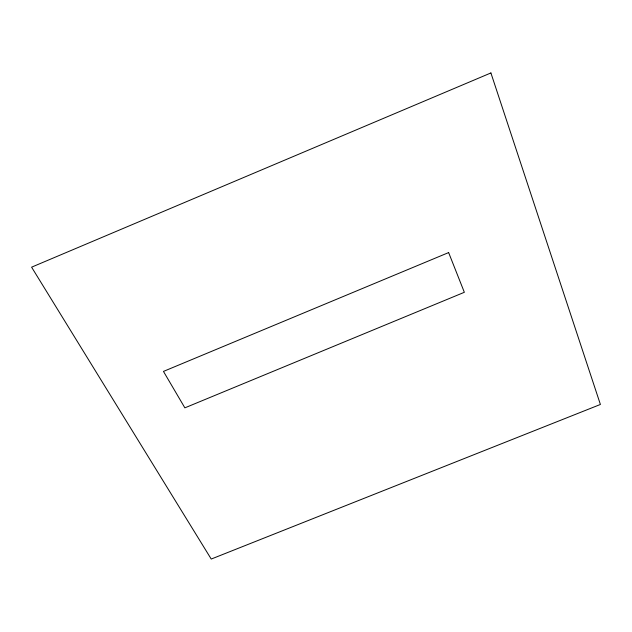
<?xml version="1.0" encoding="UTF-8"?>
<svg xmlns="http://www.w3.org/2000/svg" width="632" height="632" viewBox="0 0 632 632"><rect width="100%" height="100%" fill="white"/><g stroke="black" fill="none" stroke-linecap="round" stroke-linejoin="round"><path stroke-width="0.95" d="M490.906 72.949L31.6 267.17L211.23 559.051L600.4 404.464L490.906 72.949M448.633 252.579L163.459 371.411L184.868 407.845L464.346 292.3L448.633 252.579"/></g></svg>
